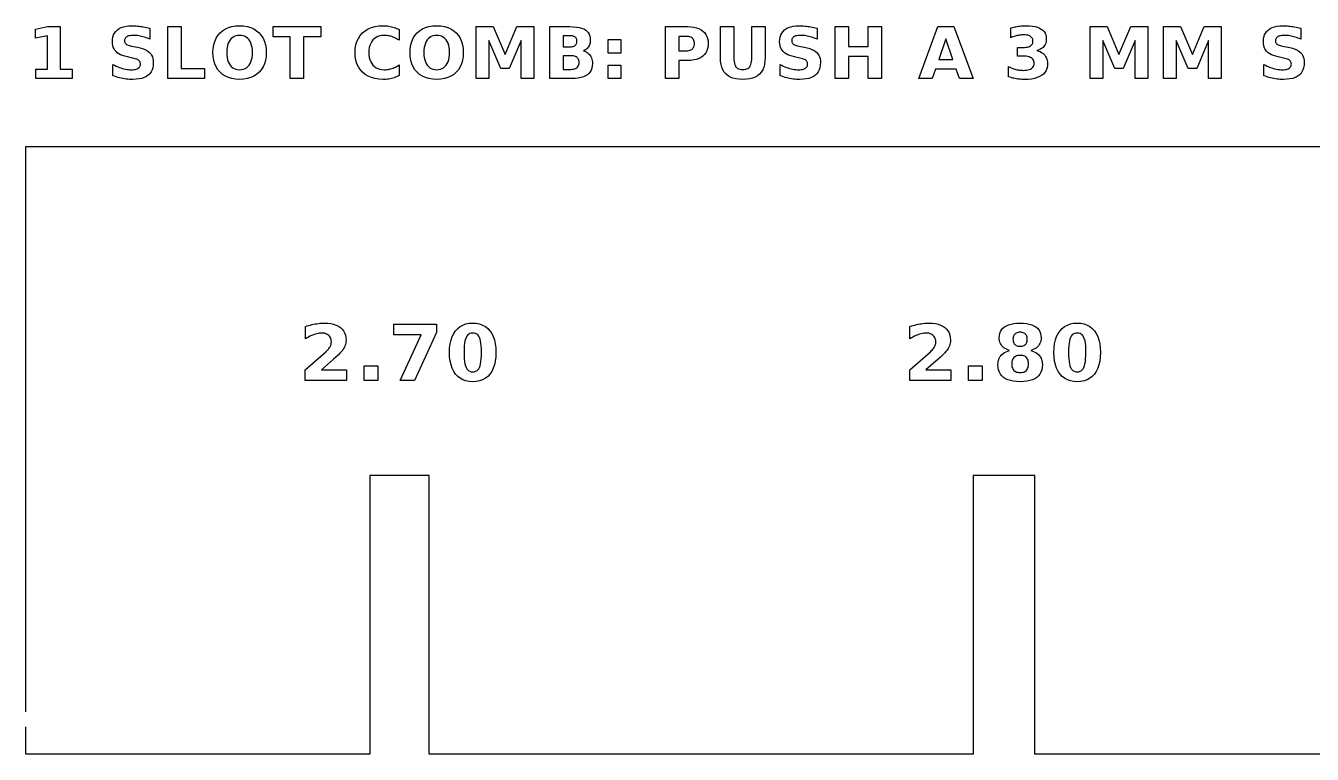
# Model space of a CAD drawing. Header units: millimetres. Extents: x 10 to 256, y 12 to 289.
# Drawn here: x 11.9 to 67.3, y 219.9 to 251.3 of the extents above; entities that cross this region are included whole.
import ezdxf

# ---------------------------------------------------------------- set-up
doc = ezdxf.new("R2010")
doc.units = ezdxf.units.MM
doc.layers.add('CUT', color=1, linetype='CONTINUOUS')
doc.layers.add('ENGRAVE', color=5, linetype='CONTINUOUS')

msp = doc.modelspace()

# ---------------------------------------------------------------- linework, layer by layer
at = {"layer": 'CUT', "color": 1}
for points in [[(11.925, 221.75), (11.925, 246.075), (185.95, 246.075)], [(113.2, 219.925), (107.425, 219.925), (107.425, 231.925), (104.575, 231.925), (104.575, 219.925), (81.375, 219.925), (81.375, 231.925), (78.625, 231.925), (78.625, 219.925), (55.325, 219.925), (55.325, 231.925), (52.675, 231.925), (52.675, 219.925), (29.275, 219.925), (29.275, 231.925), (26.725, 231.925), (26.725, 219.925), (11.925, 219.925), (11.925, 221.1)]]:
    msp.add_lwpolyline(points, dxfattribs=at)
at = {"layer": 'ENGRAVE', "color": 5}
for points in [[(17.0242, 250.7774), (16.9653, 250.7947), (16.9069, 250.8098), (16.8492, 250.8225), (16.7926, 250.833), (16.7371, 250.8411), (16.6827, 250.8469), (16.6294, 250.8504), (16.5771, 250.8515), (16.5115, 250.85), (16.4518, 250.8452), (16.3981, 250.8374), (16.3503, 250.8263), (16.3086, 250.8122), (16.2728, 250.7948), (16.2427, 250.7742), (16.2181, 250.7501), (16.1989, 250.7225), (16.1852, 250.6914), (16.177, 250.6568), (16.1743, 250.6188), (16.1761, 250.59), (16.1817, 250.5635), (16.1909, 250.5392), (16.2038, 250.517), (16.2204, 250.497), (16.2407, 250.4793), (16.2658, 250.463), (16.297, 250.4475), (16.3341, 250.4329), (16.3773, 250.4189), (16.4265, 250.4058), (16.4816, 250.3935), (16.7263, 250.3443), (16.8442, 250.3172), (16.9501, 250.2859), (17.0441, 250.2503), (17.1262, 250.2103), (17.1963, 250.1661), (17.2545, 250.1175), (17.3023, 250.0632), (17.3415, 250.0018), (17.372, 249.9332), (17.3937, 249.8576), (17.4068, 249.7747), (17.4111, 249.6848), (17.4051, 249.5672), (17.3869, 249.4601), (17.3565, 249.3635), (17.314, 249.2773), (17.2594, 249.2017), (17.1926, 249.1365), (17.1133, 249.0816), (17.0212, 249.0366), (16.9164, 249.0017), (16.7987, 248.9767), (16.6682, 248.9617), (16.5249, 248.9567), (16.4542, 248.9579), (16.3835, 248.9612), (16.3127, 248.9668), (16.2418, 248.9746), (16.1708, 248.9847), (16.0997, 248.997), (16.0286, 249.0115), (15.9575, 249.0282), (15.8863, 249.047), (15.8152, 249.068), (15.7441, 249.0911), (15.673, 249.1164), (15.673, 249.6013), (15.7437, 249.565), (15.8137, 249.5319), (15.8828, 249.5019), (15.9512, 249.4749), (16.0187, 249.4511), (16.0855, 249.4304), (16.1515, 249.4129), (16.2167, 249.3985), (16.2812, 249.3874), (16.3448, 249.3794), (16.4076, 249.3746), (16.4697, 249.373), (16.5299, 249.3747), (16.5852, 249.38), (16.6357, 249.3887), (16.6812, 249.4008), (16.7219, 249.4165), (16.7577, 249.4357), (16.7882, 249.458), (16.8132, 249.4834), (16.8326, 249.5117), (16.8465, 249.5431), (16.8548, 249.5774), (16.8576, 249.6147), (16.8557, 249.6482), (16.8501, 249.679), (16.8406, 249.7072), (16.8274, 249.7327), (16.8105, 249.7556), (16.7897, 249.7758), (16.7634, 249.7944), (16.7295, 249.8123), (16.6881, 249.8295), (16.6392, 249.8461), (16.5828, 249.862), (16.5189, 249.8773), (16.2966, 249.9265), (16.1902, 249.9527), (16.0938, 249.9837), (16.0074, 250.0194), (15.9309, 250.0598), (15.8645, 250.1049), (15.808, 250.1548), (15.7608, 250.21), (15.7222, 250.2713), (15.6922, 250.3387), (15.6708, 250.4121), (15.6579, 250.4915), (15.6536, 250.577), (15.6596, 250.6836), (15.6775, 250.7817), (15.7073, 250.8713), (15.7491, 250.9523), (15.8028, 251.0248), (15.8684, 251.0888), (15.9453, 251.1435), (16.0326, 251.1882), (16.1303, 251.223), (16.2384, 251.2479), (16.3571, 251.2628), (16.4861, 251.2678), (16.5476, 251.267), (16.6096, 251.2647), (16.6722, 251.2609), (16.7354, 251.2555), (16.7992, 251.2486), (16.8636, 251.2402), (16.9286, 251.2302), (16.9944, 251.2187), (17.0609, 251.2057), (17.1282, 251.1911), (17.1962, 251.175), (17.2649, 251.1574), (17.2649, 250.6859), (17.204, 250.7122), (17.1436, 250.7362), (17.0837, 250.7579), (17.0242, 250.7774)], [(22.0589, 250.8515), (22.135, 250.7295), (22.1942, 250.5945), (22.2364, 250.4465), (22.2618, 250.2855), (22.2702, 250.1115), (22.2618, 249.938), (22.2364, 249.7773), (22.1942, 249.6296), (22.135, 249.4948), (22.0589, 249.373), (21.9659, 249.2641), (21.858, 249.1702), (21.7371, 249.0933), (21.6033, 249.0336), (21.4566, 248.9909), (21.297, 248.9653), (21.1244, 248.9567), (20.9523, 248.9653), (20.7929, 248.9909), (20.6464, 249.0336), (20.5127, 249.0933), (20.3918, 249.1702), (20.2837, 249.2641), (20.1905, 249.373), (20.1142, 249.4948), (20.0549, 249.6296), (20.0125, 249.7773), (19.9871, 249.938), (19.9786, 250.1115), (19.9871, 250.2855), (20.0125, 250.4465), (20.0549, 250.5945), (20.1142, 250.7295), (20.1905, 250.8515), (20.2837, 250.9604), (20.3918, 251.0544), (20.5127, 251.1312), (20.6464, 251.191), (20.7929, 251.2336), (20.9523, 251.2593), (21.1244, 251.2678), (21.297, 251.2593), (21.4566, 251.2336), (21.6033, 251.191), (21.7371, 251.1312), (21.858, 251.0544), (21.9659, 250.9604), (22.0589, 250.8515)], [(27.6559, 248.9985), (27.5983, 248.9857), (27.5399, 248.9753), (27.4806, 248.9672), (27.4205, 248.9614), (27.3596, 248.9579), (27.2978, 248.9567), (27.1188, 248.9654), (26.9525, 248.9913), (26.7991, 249.0345), (26.6586, 249.095), (26.5309, 249.1728), (26.4161, 249.2678), (26.3167, 249.3777), (26.2354, 249.4998), (26.1721, 249.6343), (26.127, 249.781), (26.0999, 249.9401), (26.0908, 250.1115), (26.0999, 250.2834), (26.127, 250.4428), (26.1721, 250.5899), (26.2354, 250.7246), (26.3167, 250.8468), (26.4161, 250.9567), (26.5309, 251.0518), (26.6586, 251.1295), (26.7991, 251.19), (26.9525, 251.2332), (27.1188, 251.2592), (27.2978, 251.2678), (27.3596, 251.2666), (27.4205, 251.2632), (27.4806, 251.2574), (27.5399, 251.2492), (27.5983, 251.2388), (27.6559, 251.226), (27.7127, 251.211), (27.7688, 251.1937), (27.8241, 251.1742), (27.8787, 251.1524), (27.9325, 251.1284), (27.9856, 251.1022), (27.9856, 250.6412), (27.9325, 250.6759), (27.8797, 250.7073), (27.8271, 250.7355), (27.7748, 250.7605), (27.7227, 250.7823), (27.6708, 250.8008), (27.6186, 250.8163), (27.5656, 250.829), (27.5116, 250.8389), (27.4566, 250.8459), (27.4008, 250.8501), (27.3441, 250.8515), (27.2453, 250.8461), (27.1538, 250.8297), (27.0696, 250.8023), (26.9926, 250.764), (26.923, 250.7148), (26.8607, 250.6546), (26.8069, 250.5848), (26.7629, 250.5067), (26.7286, 250.4204), (26.7042, 250.3257), (26.6895, 250.2228), (26.6846, 250.1115), (26.6895, 250.0007), (26.7042, 249.8982), (26.7286, 249.8038), (26.7629, 249.7176), (26.8069, 249.6397), (26.8607, 249.5699), (26.923, 249.5098), (26.9926, 249.4605), (27.0696, 249.4222), (27.1538, 249.3949), (27.2453, 249.3785), (27.3441, 249.373), (27.4008, 249.3744), (27.4566, 249.3786), (27.5116, 249.3857), (27.5656, 249.3955), (27.6186, 249.4082), (27.6708, 249.4237), (27.7227, 249.4422), (27.7748, 249.464), (27.8271, 249.489), (27.8797, 249.5172), (27.9325, 249.5487), (27.9856, 249.5834), (27.9856, 249.1223), (27.9325, 249.0961), (27.8787, 249.0721), (27.8241, 249.0504), (27.7688, 249.0308), (27.7127, 249.0136), (27.6559, 248.9985)], [(30.4428, 250.9604), (30.5358, 250.8515), (30.6119, 250.7295), (30.6711, 250.5945), (30.7133, 250.4465), (30.7387, 250.2855), (30.7471, 250.1115), (30.7387, 249.938), (30.7133, 249.7773), (30.6711, 249.6296), (30.6119, 249.4948), (30.5358, 249.373), (30.4428, 249.2641), (30.3349, 249.1702), (30.214, 249.0933), (30.0802, 249.0336), (29.9335, 248.9909), (29.7739, 248.9653), (29.6013, 248.9567), (29.4292, 248.9653), (29.2698, 248.9909), (29.1233, 249.0336), (28.9896, 249.0933), (28.8687, 249.1702), (28.7606, 249.2641), (28.6674, 249.373), (28.5911, 249.4948), (28.5318, 249.6296), (28.4894, 249.7773), (28.464, 249.938), (28.4555, 250.1115), (28.464, 250.2855), (28.4894, 250.4465), (28.5318, 250.5945), (28.5911, 250.7295), (28.6674, 250.8515), (28.7606, 250.9604), (28.8687, 251.0544), (28.9896, 251.1312), (29.1233, 251.191), (29.2698, 251.2336), (29.4292, 251.2593), (29.6013, 251.2678), (29.7739, 251.2593), (29.9335, 251.2336), (30.0802, 251.191), (30.214, 251.1312), (30.3349, 251.0544), (30.4428, 250.9604)], [(45.6633, 250.7947), (45.6048, 250.8098), (45.5472, 250.8225), (45.4906, 250.833), (45.4351, 250.8411), (45.3807, 250.8469), (45.3274, 250.8504), (45.2751, 250.8515), (45.2095, 250.85), (45.1498, 250.8452), (45.0961, 250.8374), (45.0483, 250.8263), (45.0066, 250.8122), (44.9708, 250.7948), (44.9407, 250.7742), (44.9161, 250.7501), (44.8969, 250.7225), (44.8832, 250.6914), (44.875, 250.6568), (44.8723, 250.6188), (44.8741, 250.59), (44.8797, 250.5635), (44.8889, 250.5392), (44.9018, 250.517), (44.9184, 250.497), (44.9387, 250.4793), (44.9638, 250.463), (44.995, 250.4475), (45.0321, 250.4329), (45.0753, 250.4189), (45.1245, 250.4058), (45.1796, 250.3935), (45.4243, 250.3443), (45.5422, 250.3172), (45.6481, 250.2859), (45.7421, 250.2503), (45.8242, 250.2103), (45.8943, 250.1661), (45.9525, 250.1175), (46.0003, 250.0632), (46.0395, 250.0018), (46.07, 249.9332), (46.0917, 249.8576), (46.1048, 249.7747), (46.1091, 249.6848), (46.1031, 249.5672), (46.0848, 249.4601), (46.0545, 249.3635), (46.012, 249.2773), (45.9573, 249.2017), (45.8906, 249.1365), (45.8113, 249.0816), (45.7192, 249.0366), (45.6144, 249.0017), (45.4967, 248.9767), (45.3662, 248.9617), (45.2229, 248.9567), (45.1522, 248.9579), (45.0815, 248.9612), (45.0107, 248.9668), (44.9398, 248.9746), (44.8688, 248.9847), (44.7977, 248.997), (44.7266, 249.0115), (44.6555, 249.0282), (44.5843, 249.047), (44.5132, 249.068), (44.4421, 249.0911), (44.371, 249.1164), (44.371, 249.6013), (44.4417, 249.565), (44.5116, 249.5319), (44.5808, 249.5019), (44.6492, 249.4749), (44.7167, 249.4511), (44.7835, 249.4304), (44.8495, 249.4129), (44.9147, 249.3985), (44.9791, 249.3874), (45.0428, 249.3794), (45.1056, 249.3746), (45.1677, 249.373), (45.2279, 249.3747), (45.2832, 249.38), (45.3337, 249.3887), (45.3792, 249.4008), (45.4199, 249.4165), (45.4556, 249.4357), (45.4862, 249.458), (45.5112, 249.4834), (45.5306, 249.5117), (45.5445, 249.5431), (45.5528, 249.5774), (45.5556, 249.6147), (45.5537, 249.6482), (45.5481, 249.679), (45.5386, 249.7072), (45.5254, 249.7327), (45.5085, 249.7556), (45.4877, 249.7758), (45.4613, 249.7944), (45.4275, 249.8123), (45.3861, 249.8295), (45.3372, 249.8461), (45.2808, 249.862), (45.2169, 249.8773), (44.9946, 249.9265), (44.8882, 249.9527), (44.7918, 249.9837), (44.7054, 250.0194), (44.6289, 250.0598), (44.5625, 250.1049), (44.506, 250.1548), (44.4588, 250.21), (44.4202, 250.2713), (44.3902, 250.3387), (44.3687, 250.4121), (44.3559, 250.4915), (44.3516, 250.577), (44.3576, 250.6836), (44.3755, 250.7817), (44.4053, 250.8713), (44.4471, 250.9523), (44.5008, 251.0248), (44.5664, 251.0888), (44.6433, 251.1435), (44.7306, 251.1882), (44.8283, 251.223), (44.9364, 251.2479), (45.0551, 251.2628), (45.1841, 251.2678), (45.2456, 251.267), (45.3076, 251.2647), (45.3702, 251.2609), (45.4334, 251.2555), (45.4972, 251.2486), (45.5616, 251.2402), (45.6266, 251.2302), (45.6924, 251.2187), (45.7589, 251.2057), (45.8262, 251.1911), (45.8942, 251.175), (45.9629, 251.1574), (45.9629, 250.6859), (45.902, 250.7122), (45.8416, 250.7362), (45.7816, 250.7579), (45.7222, 250.7774), (45.6633, 250.7947)], [(55.7173, 250.0445), (55.7593, 249.9989), (55.7951, 249.9487), (55.8244, 249.8942), (55.8472, 249.8353), (55.8635, 249.7721), (55.8732, 249.7045), (55.8765, 249.6326), (55.8694, 249.5266), (55.8483, 249.4294), (55.8131, 249.3411), (55.7637, 249.2616), (55.7003, 249.1909), (55.6228, 249.1291), (55.5318, 249.0764), (55.4279, 249.0333), (55.311, 248.9998), (55.1812, 248.9759), (55.0385, 248.9615), (54.8828, 248.9567), (54.8256, 248.9575), (54.7683, 248.9598), (54.711, 248.9636), (54.6537, 248.969), (54.5963, 248.9759), (54.5389, 248.9843), (54.4816, 248.9943), (54.4244, 249.0058), (54.3675, 249.0188), (54.3108, 249.0334), (54.2543, 249.0495), (54.198, 249.0671), (54.198, 249.5103), (54.2516, 249.4845), (54.3052, 249.4609), (54.3586, 249.4396), (54.4118, 249.4204), (54.465, 249.4034), (54.518, 249.3887), (54.5708, 249.3761), (54.6234, 249.3659), (54.6756, 249.3579), (54.7276, 249.3522), (54.7792, 249.3488), (54.8306, 249.3476), (54.9037, 249.3498), (54.9709, 249.3564), (55.0322, 249.3674), (55.0875, 249.3828), (55.137, 249.4025), (55.1805, 249.4267), (55.2176, 249.455), (55.248, 249.487), (55.2717, 249.5229), (55.2885, 249.5626), (55.2987, 249.6062), (55.3021, 249.6535), (55.2986, 249.7022), (55.2882, 249.7467), (55.2709, 249.7872), (55.2467, 249.8236), (55.2155, 249.8558), (55.1775, 249.884), (55.1327, 249.9079), (55.0812, 249.9275), (55.0232, 249.9427), (54.9587, 249.9536), (54.8875, 249.9601), (54.8097, 249.9623), (54.5799, 249.9623), (54.5799, 250.3323), (54.8216, 250.3323), (54.8907, 250.3342), (54.9536, 250.3399), (55.0104, 250.3493), (55.061, 250.3625), (55.1055, 250.3795), (55.1439, 250.4002), (55.1763, 250.4248), (55.2028, 250.4533), (55.2234, 250.4858), (55.2381, 250.5222), (55.2469, 250.5626), (55.2498, 250.6069), (55.247, 250.648), (55.2384, 250.6859), (55.2241, 250.7206), (55.2041, 250.7521), (55.1783, 250.7803), (55.1469, 250.8053), (55.1102, 250.8267), (55.0688, 250.8442), (55.0227, 250.8579), (54.9718, 250.8676), (54.9163, 250.8735), (54.856, 250.8754), (54.8096, 250.8745), (54.7631, 250.8719), (54.7165, 250.8676), (54.6696, 250.8615), (54.6226, 250.8536), (54.5755, 250.8441), (54.5283, 250.8328), (54.4811, 250.8199), (54.4341, 250.8053), (54.3871, 250.789), (54.3403, 250.7711), (54.2935, 250.7516), (54.2935, 251.1723), (54.3501, 251.1876), (54.4065, 251.2015), (54.4628, 251.2141), (54.5189, 251.2254), (54.5749, 251.2353), (54.6307, 251.2439), (54.6862, 251.2512), (54.7414, 251.2572), (54.7963, 251.2618), (54.8508, 251.2651), (54.905, 251.2671), (54.9589, 251.2678), (55.0976, 251.2638), (55.2241, 251.252), (55.3384, 251.2322), (55.4406, 251.2045), (55.5307, 251.1688), (55.6087, 251.1253), (55.6745, 251.0738), (55.7284, 251.0143), (55.7703, 250.9468), (55.8003, 250.8713), (55.8183, 250.7879), (55.8242, 250.6964), (55.8214, 250.6332), (55.8128, 250.5739), (55.7985, 250.5186), (55.7785, 250.4673), (55.7528, 250.4198), (55.7213, 250.3763), (55.6842, 250.3369), (55.6417, 250.3015), (55.5937, 250.2702), (55.5403, 250.2431), (55.4813, 250.22), (55.4169, 250.201), (55.489, 250.1793), (55.5551, 250.1527), (55.6152, 250.1214), (55.6692, 250.0853), (55.7173, 250.0445)], [(66.4706, 250.7947), (66.4122, 250.8098), (66.3545, 250.8225), (66.2979, 250.833), (66.2425, 250.8411), (66.188, 250.8469), (66.1347, 250.8504), (66.0824, 250.8515), (66.0168, 250.85), (65.9571, 250.8452), (65.9034, 250.8374), (65.8557, 250.8263), (65.8139, 250.8122), (65.7781, 250.7948), (65.748, 250.7742), (65.7234, 250.7501), (65.7042, 250.7225), (65.6905, 250.6914), (65.6823, 250.6568), (65.6796, 250.6188), (65.6815, 250.59), (65.687, 250.5635), (65.6962, 250.5392), (65.7091, 250.517), (65.7257, 250.497), (65.746, 250.4793), (65.7711, 250.463), (65.8023, 250.4475), (65.8394, 250.4329), (65.8826, 250.4189), (65.9318, 250.4058), (65.987, 250.3935), (66.2316, 250.3443), (66.3495, 250.3172), (66.4554, 250.2859), (66.5494, 250.2503), (66.6315, 250.2103), (66.7016, 250.1661), (66.7598, 250.1175), (66.8077, 250.0632), (66.8468, 250.0018), (66.8773, 249.9332), (66.899, 249.8576), (66.9121, 249.7747), (66.9164, 249.6848), (66.9104, 249.5672), (66.8922, 249.4601), (66.8618, 249.3635), (66.8193, 249.2773), (66.7647, 249.2017), (66.6979, 249.1365), (66.6186, 249.0816), (66.5265, 249.0366), (66.4217, 249.0017), (66.304, 248.9767), (66.1735, 248.9617), (66.0302, 248.9567), (65.9596, 248.9579), (65.8888, 248.9612), (65.818, 248.9668), (65.7471, 248.9746), (65.6761, 248.9847), (65.605, 248.997), (65.5339, 249.0115), (65.4628, 249.0282), (65.3917, 249.047), (65.3205, 249.068), (65.2494, 249.0911), (65.1783, 249.1164), (65.1783, 249.6013), (65.249, 249.565), (65.319, 249.5319), (65.3881, 249.5019), (65.4565, 249.4749), (65.524, 249.4511), (65.5908, 249.4304), (65.6568, 249.4129), (65.722, 249.3985), (65.7865, 249.3874), (65.8501, 249.3794), (65.913, 249.3746), (65.975, 249.373), (66.0352, 249.3747), (66.0906, 249.38), (66.141, 249.3887), (66.1865, 249.4008), (66.2272, 249.4165), (66.263, 249.4357), (66.2935, 249.458), (66.3185, 249.4834), (66.3379, 249.5117), (66.3518, 249.5431), (66.3602, 249.5774), (66.3629, 249.6147), (66.361, 249.6482), (66.3554, 249.679), (66.346, 249.7072), (66.3328, 249.7327), (66.3158, 249.7556), (66.295, 249.7758), (66.2687, 249.7944), (66.2348, 249.8123), (66.1934, 249.8295), (66.1445, 249.8461), (66.0881, 249.862), (66.0243, 249.8773), (65.8019, 249.9265), (65.6955, 249.9527), (65.5991, 249.9837), (65.5127, 250.0194), (65.4362, 250.0598), (65.3698, 250.1049), (65.3133, 250.1548), (65.2661, 250.21), (65.2275, 250.2713), (65.1975, 250.3387), (65.1761, 250.4121), (65.1632, 250.4915), (65.1589, 250.577), (65.1649, 250.6836), (65.1828, 250.7817), (65.2126, 250.8713), (65.2544, 250.9523), (65.3081, 251.0248), (65.3738, 251.0888), (65.4506, 251.1435), (65.5379, 251.1882), (65.6356, 251.223), (65.7438, 251.2479), (65.8624, 251.2628), (65.9914, 251.2678), (66.0529, 251.267), (66.1149, 251.2647), (66.1776, 251.2609), (66.2408, 251.2555), (66.3045, 251.2486), (66.3689, 251.2402), (66.4339, 251.2302), (66.4997, 251.2187), (66.5662, 251.2057), (66.6335, 251.1911), (66.7015, 251.175), (66.7702, 251.1574), (66.7702, 250.6859), (66.7093, 250.7122), (66.6489, 250.7362), (66.589, 250.7579), (66.5295, 250.7774), (66.4706, 250.7947)], [(13.4084, 251.2275), (13.4084, 249.3969), (13.9157, 249.3969), (13.9157, 249), (12.3581, 249), (12.3581, 249.3969), (12.8653, 249.3969), (12.8653, 250.8366), (12.3446, 250.7292), (12.3446, 251.1201), (12.8624, 251.2275), (13.4084, 251.2275)], [(18.0376, 249), (18.0376, 251.2275), (18.6121, 251.2275), (18.6121, 249.4342), (19.6206, 249.4342), (19.6206, 249), (18.0376, 249)], [(20.6729, 250.5885), (20.6367, 250.5107), (20.6086, 250.4241), (20.5885, 250.3287), (20.5764, 250.2245), (20.5724, 250.1115), (20.5764, 249.999), (20.5885, 249.8952), (20.6086, 249.8001), (20.6367, 249.7137), (20.6729, 249.636), (20.7171, 249.5669), (20.7686, 249.5077), (20.8267, 249.4592), (20.8913, 249.4215), (20.9625, 249.3945), (21.0402, 249.3784), (21.1244, 249.373), (21.2091, 249.3784), (21.2872, 249.3945), (21.3587, 249.4215), (21.4235, 249.4592), (21.4817, 249.5077), (21.5332, 249.5669), (21.5774, 249.636), (21.6136, 249.7137), (21.6418, 249.8001), (21.6619, 249.8952), (21.6739, 249.999), (21.6779, 250.1115), (21.6739, 250.2245), (21.6619, 250.3287), (21.6418, 250.4241), (21.6136, 250.5107), (21.5774, 250.5885), (21.5332, 250.6576), (21.4817, 250.7168), (21.4235, 250.7653), (21.3587, 250.803), (21.2872, 250.83), (21.2091, 250.8461), (21.1244, 250.8515), (21.0402, 250.8461), (20.9625, 250.83), (20.8913, 250.803), (20.8267, 250.7653), (20.7686, 250.7168), (20.7171, 250.6576), (20.6729, 250.5885)], [(23.3011, 250.7933), (22.5611, 250.7933), (22.5611, 251.2275), (24.614, 251.2275), (24.614, 250.7933), (23.8755, 250.7933), (23.8755, 249), (23.3011, 249), (23.3011, 250.7933)], [(29.194, 250.6576), (29.1498, 250.5885), (29.1136, 250.5107), (29.0855, 250.4241), (29.0654, 250.3287), (29.0533, 250.2245), (29.0493, 250.1115), (29.0533, 249.999), (29.0654, 249.8952), (29.0855, 249.8001), (29.1136, 249.7137), (29.1498, 249.636), (29.194, 249.5669), (29.2455, 249.5077), (29.3036, 249.4592), (29.3682, 249.4215), (29.4394, 249.3945), (29.5171, 249.3784), (29.6013, 249.373), (29.686, 249.3784), (29.7641, 249.3945), (29.8356, 249.4215), (29.9004, 249.4592), (29.9586, 249.5077), (30.0101, 249.5669), (30.0543, 249.636), (30.0905, 249.7137), (30.1187, 249.8001), (30.1388, 249.8952), (30.1508, 249.999), (30.1548, 250.1115), (30.1508, 250.2245), (30.1388, 250.3287), (30.1187, 250.4241), (30.0905, 250.5107), (30.0543, 250.5885), (30.0101, 250.6576), (29.9586, 250.7168), (29.9004, 250.7653), (29.8356, 250.803), (29.7641, 250.83), (29.686, 250.8461), (29.6013, 250.8515), (29.5171, 250.8461), (29.4394, 250.83), (29.3682, 250.803), (29.3036, 250.7653), (29.2455, 250.7168), (29.194, 250.6576)], [(33.2386, 249), (33.2386, 250.6292), (32.7254, 249.4282), (32.3613, 249.4282), (31.8481, 250.6292), (31.8481, 249), (31.3035, 249), (31.3035, 251.2275), (32.0346, 251.2275), (32.5419, 250.0354), (33.0521, 251.2275), (33.7817, 251.2275), (33.7817, 249), (33.2386, 249)], [(36.2296, 249.9436), (36.2549, 249.8899), (36.2747, 249.8325), (36.2887, 249.7715), (36.2972, 249.7069), (36.3, 249.6386), (36.294, 249.5357), (36.2758, 249.442), (36.2456, 249.3573), (36.2032, 249.2818), (36.1488, 249.2154), (36.0822, 249.1581), (36.0033, 249.1098), (35.9118, 249.0703), (35.8077, 249.0395), (35.691, 249.0176), (35.5617, 249.0044), (35.4198, 249), (34.4664, 249), (34.4664, 251.2275), (35.3287, 251.2275), (35.4763, 251.2236), (35.6097, 251.2119), (35.7288, 251.1925), (35.8337, 251.1652), (35.9244, 251.1301), (36.0009, 251.0873), (36.0645, 251.0358), (36.1165, 250.975), (36.157, 250.9049), (36.1859, 250.8253), (36.2032, 250.7364), (36.209, 250.6382), (36.2069, 250.5853), (36.2006, 250.5352), (36.19, 250.4877), (36.1752, 250.4429), (36.1562, 250.4008), (36.1329, 250.3614), (36.1057, 250.325), (36.0746, 250.2919), (36.0397, 250.262), (36.001, 250.2354), (35.9584, 250.2121), (35.9121, 250.1921), (35.9715, 250.1717), (36.0262, 250.1462), (36.0762, 250.1156), (36.1216, 250.08), (36.1624, 250.0394), (36.1986, 249.9937), (36.2296, 249.9436)], [(35.5645, 250.4248), (35.5859, 250.4463), (35.6034, 250.4709), (35.6171, 250.4987), (35.6268, 250.5296), (35.6327, 250.5637), (35.6346, 250.6009), (35.6327, 250.6377), (35.6268, 250.6714), (35.6171, 250.7022), (35.6034, 250.7299), (35.5859, 250.7545), (35.5645, 250.7762), (35.5393, 250.7947), (35.5104, 250.8098), (35.4779, 250.8215), (35.4418, 250.8299), (35.402, 250.8349), (35.3586, 250.8366), (35.0408, 250.8366), (35.0408, 250.3652), (35.3586, 250.3652), (35.402, 250.3668), (35.4418, 250.3718), (35.4779, 250.3801), (35.5104, 250.3917), (35.5393, 250.4066), (35.5645, 250.4248)], [(40.9725, 251.0964), (41.0538, 251.0388), (41.1233, 250.9714), (41.1802, 250.8951), (41.2245, 250.8099), (41.2561, 250.7158), (41.275, 250.6128), (41.2814, 250.5009), (41.275, 250.3885), (41.2561, 250.2852), (41.2245, 250.1908), (41.1802, 250.1054), (41.1233, 250.029), (41.0538, 249.9616), (40.9725, 249.9039), (40.8802, 249.8567), (40.7769, 249.82), (40.6626, 249.7938), (40.5373, 249.7781), (40.4011, 249.7728), (40.0221, 249.7728), (40.0221, 249), (39.4477, 249), (39.4477, 251.2275), (40.4011, 251.2275), (40.5373, 251.2223), (40.6626, 251.2065), (40.7769, 251.1803), (40.8802, 251.1436), (40.9725, 251.0964)], [(40.5289, 250.2252), (40.5656, 250.2456), (40.598, 250.2704), (40.6258, 250.2994), (40.6486, 250.3322), (40.6663, 250.3687), (40.6789, 250.409), (40.6865, 250.4531), (40.689, 250.5009), (40.6865, 250.5487), (40.6789, 250.5928), (40.6663, 250.633), (40.6486, 250.6693), (40.6258, 250.7019), (40.598, 250.7307), (40.5656, 250.7553), (40.5289, 250.7754), (40.488, 250.7911), (40.4429, 250.8023), (40.3935, 250.809), (40.3399, 250.8113), (40.0221, 250.8113), (40.0221, 250.1891), (40.3399, 250.1891), (40.3935, 250.1914), (40.4429, 250.1981), (40.488, 250.2094), (40.5289, 250.2252)], [(42.4064, 249.6555), (42.4239, 249.5941), (42.4465, 249.5415), (42.4741, 249.4976), (42.5073, 249.4613), (42.5469, 249.4317), (42.5929, 249.4086), (42.6451, 249.3921), (42.7038, 249.3823), (42.7687, 249.379), (42.8341, 249.3823), (42.8931, 249.3921), (42.9457, 249.4086), (42.9919, 249.4317), (43.0316, 249.4613), (43.0649, 249.4976), (43.0925, 249.5415), (43.115, 249.5941), (43.1326, 249.6555), (43.1451, 249.7257), (43.1526, 249.8046), (43.1551, 249.8922), (43.1551, 251.2275), (43.7296, 251.2275), (43.7296, 249.8922), (43.723, 249.7413), (43.7032, 249.6038), (43.6703, 249.4797), (43.6241, 249.369), (43.5648, 249.2718), (43.4923, 249.188), (43.4063, 249.1173), (43.3065, 249.0595), (43.1928, 249.0145), (43.0653, 248.9824), (42.9239, 248.9632), (42.7687, 248.9567), (42.614, 248.9632), (42.473, 248.9824), (42.3458, 249.0145), (42.2323, 249.0595), (42.1326, 249.1173), (42.0466, 249.188), (41.9741, 249.2718), (41.9148, 249.369), (41.8687, 249.4797), (41.8357, 249.6038), (41.816, 249.7413), (41.8094, 249.8922), (41.8094, 251.2275), (42.3838, 251.2275), (42.3838, 249.8922), (42.3863, 249.8046), (42.3938, 249.7257), (42.4064, 249.6555)], [(48.7319, 251.2275), (48.7319, 249), (48.1575, 249), (48.1575, 249.9444), (47.31, 249.9444), (47.31, 249), (46.7356, 249), (46.7356, 251.2275), (47.31, 251.2275), (47.31, 250.3786), (48.1575, 250.3786), (48.1575, 251.2275), (48.7319, 251.2275)], [(52.6705, 249), (52.0931, 249), (51.9528, 249.4058), (51.0547, 249.4058), (50.9129, 249), (50.3355, 249), (51.1606, 251.2275), (51.8454, 251.2275), (52.6705, 249)], [(51.1979, 249.8191), (51.8081, 249.8191), (51.5037, 250.7053), (51.1979, 249.8191)], [(59.6435, 249), (59.6435, 250.6292), (59.1302, 249.4282), (58.7662, 249.4282), (58.2529, 250.6292), (58.2529, 249), (57.7084, 249), (57.7084, 251.2275), (58.4394, 251.2275), (58.9467, 250.0354), (59.457, 251.2275), (60.1865, 251.2275), (60.1865, 249), (59.6435, 249)], [(62.8063, 249), (62.8063, 250.6292), (62.2931, 249.4282), (61.929, 249.4282), (61.4158, 250.6292), (61.4158, 249), (60.8712, 249), (60.8712, 251.2275), (61.6023, 251.2275), (62.1096, 250.0354), (62.6198, 251.2275), (63.3494, 251.2275), (63.3494, 249), (62.8063, 249)], [(37.5174, 250.0936), (36.9787, 250.0936), (36.9787, 250.671), (37.5174, 250.671), (37.5174, 250.0936)], [(35.665, 249.4904), (35.6868, 249.521), (35.7038, 249.5558), (35.7159, 249.5946), (35.7232, 249.6377), (35.7256, 249.6848), (35.7232, 249.731), (35.716, 249.7733), (35.704, 249.8114), (35.6872, 249.8456), (35.6655, 249.8758), (35.6391, 249.9019), (35.6078, 249.924), (35.5716, 249.9421), (35.5305, 249.9562), (35.4846, 249.9662), (35.4337, 249.9722), (35.378, 249.9743), (35.0408, 249.9743), (35.0408, 249.3909), (35.378, 249.3909), (35.4333, 249.3929), (35.4838, 249.399), (35.5296, 249.4092), (35.5706, 249.4234), (35.6069, 249.4417), (35.6383, 249.464), (35.665, 249.4904)], [(37.5174, 249.5774), (37.5174, 249), (36.9787, 249), (36.9787, 249.5774), (37.5174, 249.5774)], [(25.7175, 236), (23.9515, 236), (23.9515, 236.4606), (24.8386, 237.2435), (24.8765, 237.2792), (24.9109, 237.3146), (24.9419, 237.3497), (24.9695, 237.3845), (24.9936, 237.4191), (25.0144, 237.4535), (25.0318, 237.4879), (25.046, 237.5227), (25.0571, 237.558), (25.065, 237.5938), (25.0697, 237.63), (25.0713, 237.6667), (25.0681, 237.7218), (25.0586, 237.7732), (25.0426, 237.8209), (25.0203, 237.8649), (24.9916, 237.9052), (24.9566, 237.9417), (24.9162, 237.9736), (24.8717, 237.9996), (24.8229, 238.0199), (24.7699, 238.0343), (24.7128, 238.043), (24.6514, 238.0459), (24.6018, 238.0442), (24.5507, 238.0389), (24.498, 238.0302), (24.4438, 238.018), (24.388, 238.0024), (24.3308, 237.9832), (24.272, 237.9607), (24.2119, 237.9347), (24.1505, 237.9053), (24.0877, 237.8726), (24.0236, 237.8364), (23.958, 237.7969), (23.958, 238.3307), (24.0284, 238.3531), (24.0986, 238.3737), (24.1684, 238.3924), (24.238, 238.4092), (24.3073, 238.4242), (24.3763, 238.4373), (24.445, 238.4485), (24.5132, 238.4577), (24.581, 238.4648), (24.6483, 238.4699), (24.7152, 238.4729), (24.7816, 238.474), (24.9216, 238.4686), (25.0508, 238.4526), (25.1692, 238.4259), (25.2768, 238.3886), (25.3735, 238.3406), (25.4595, 238.2819), (25.5334, 238.2137), (25.5938, 238.137), (25.6408, 238.052), (25.6743, 237.9586), (25.6945, 237.8567), (25.7012, 237.7464), (25.6984, 237.681), (25.6898, 237.617), (25.6756, 237.5546), (25.6556, 237.4936), (25.63, 237.4341), (25.5987, 237.3761), (25.5582, 237.3157), (25.5052, 237.2487), (25.4396, 237.1753), (25.3614, 237.0955), (25.2707, 237.0091), (25.1674, 236.9163), (24.6481, 236.4606), (25.7175, 236.4606), (25.7175, 236)], [(29.5942, 238.0768), (28.6469, 236), (28.0366, 236), (28.9334, 237.9694), (27.7631, 237.9694), (27.7631, 238.43), (29.5942, 238.43), (29.5942, 238.0768)], [(32.0875, 236.6777), (32.0369, 236.5301), (31.9718, 236.3977), (31.8922, 236.2808), (31.7994, 236.1806), (31.6944, 236.0986), (31.5773, 236.0348), (31.4481, 235.9892), (31.3067, 235.9619), (31.1533, 235.9528), (30.9993, 235.9619), (30.8576, 235.9892), (30.7281, 236.0348), (30.6108, 236.0986), (30.5056, 236.1806), (30.4127, 236.2808), (30.3332, 236.3977), (30.2681, 236.5301), (30.2174, 236.6777), (30.1812, 236.8407), (30.1595, 237.0189), (30.1523, 237.2126), (30.1595, 237.4067), (30.1812, 237.5854), (30.2174, 237.7487), (30.2681, 237.8965), (30.3332, 238.029), (30.4127, 238.146), (30.5056, 238.2462), (30.6108, 238.3282), (30.7281, 238.392), (30.8576, 238.4375), (30.9993, 238.4648), (31.1533, 238.474), (31.3067, 238.4648), (31.4481, 238.4375), (31.5773, 238.392), (31.6944, 238.3282), (31.7994, 238.2462), (31.8922, 238.146), (31.9718, 238.029), (32.0369, 237.8965), (32.0875, 237.7487), (32.1237, 237.5854), (32.1454, 237.4067), (32.1526, 237.2126), (32.1454, 237.0189), (32.1237, 236.8407), (32.0875, 236.6777)], [(31.5046, 237.6058), (31.488, 237.7054), (31.4667, 237.7899), (31.4406, 237.8595), (31.4088, 237.9165), (31.3707, 237.9631), (31.326, 237.9993), (31.2749, 238.0252), (31.2173, 238.0407), (31.1533, 238.0459), (31.0892, 238.0407), (31.0316, 238.0252), (30.9804, 237.9993), (30.9356, 237.9631), (30.8972, 237.9165), (30.8652, 237.8595), (30.8388, 237.7899), (30.8173, 237.7054), (30.8005, 237.6058), (30.7885, 237.4913), (30.7813, 237.3619), (30.7789, 237.2174), (30.7813, 237.0715), (30.7885, 236.9406), (30.8005, 236.8248), (30.8173, 236.7241), (30.8388, 236.6385), (30.8652, 236.568), (30.8972, 236.5103), (30.9356, 236.4631), (30.9804, 236.4264), (31.0316, 236.4002), (31.0892, 236.3845), (31.1533, 236.3792), (31.2169, 236.3845), (31.2741, 236.4002), (31.325, 236.4264), (31.3696, 236.4631), (31.4078, 236.5103), (31.4397, 236.568), (31.4661, 236.6385), (31.4877, 236.7241), (31.5044, 236.8248), (31.5164, 236.9406), (31.5236, 237.0715), (31.526, 237.2174), (31.5236, 237.3619), (31.5165, 237.4913), (31.5046, 237.6058)], [(51.7175, 236), (49.9515, 236), (49.9515, 236.4606), (50.8386, 237.2435), (50.8765, 237.2792), (50.9109, 237.3146), (50.9419, 237.3497), (50.9695, 237.3845), (50.9936, 237.4191), (51.0144, 237.4535), (51.0318, 237.4879), (51.046, 237.5227), (51.0571, 237.558), (51.065, 237.5938), (51.0697, 237.63), (51.0713, 237.6667), (51.0681, 237.7218), (51.0586, 237.7732), (51.0426, 237.8209), (51.0203, 237.8649), (50.9916, 237.9052), (50.9566, 237.9417), (50.9162, 237.9736), (50.8717, 237.9996), (50.8229, 238.0199), (50.7699, 238.0343), (50.7128, 238.043), (50.6514, 238.0459), (50.6018, 238.0442), (50.5507, 238.0389), (50.498, 238.0302), (50.4438, 238.018), (50.388, 238.0024), (50.3308, 237.9832), (50.272, 237.9607), (50.2119, 237.9347), (50.1505, 237.9053), (50.0877, 237.8726), (50.0236, 237.8364), (49.958, 237.7969), (49.958, 238.3307), (50.0284, 238.3531), (50.0986, 238.3737), (50.1684, 238.3924), (50.238, 238.4092), (50.3073, 238.4242), (50.3763, 238.4373), (50.445, 238.4485), (50.5132, 238.4577), (50.581, 238.4648), (50.6483, 238.4699), (50.7152, 238.4729), (50.7816, 238.474), (50.9216, 238.4686), (51.0508, 238.4526), (51.1692, 238.4259), (51.2768, 238.3886), (51.3735, 238.3406), (51.4595, 238.2819), (51.5334, 238.2137), (51.5938, 238.137), (51.6408, 238.052), (51.6743, 237.9586), (51.6945, 237.8567), (51.7012, 237.7464), (51.6984, 237.681), (51.6898, 237.617), (51.6756, 237.5546), (51.6556, 237.4936), (51.63, 237.4341), (51.5987, 237.3761), (51.5582, 237.3157), (51.5052, 237.2487), (51.4396, 237.1753), (51.3614, 237.0955), (51.2707, 237.0091), (51.1674, 236.9163), (50.6481, 236.4606), (51.7175, 236.4606), (51.7175, 236)], [(53.9966, 237.4147), (53.9501, 237.4549), (53.9096, 237.499), (53.8753, 237.547), (53.8472, 237.5988), (53.8254, 237.6545), (53.8098, 237.7139), (53.8004, 237.7771), (53.7973, 237.8441), (53.8037, 237.9425), (53.8228, 238.0329), (53.8547, 238.1151), (53.8993, 238.1891), (53.9567, 238.255), (54.0268, 238.3128), (54.1093, 238.3621), (54.2037, 238.4023), (54.31, 238.4337), (54.4283, 238.4561), (54.5585, 238.4695), (54.7006, 238.474), (54.8418, 238.4695), (54.9712, 238.4561), (55.0888, 238.4339), (55.1947, 238.4027), (55.2888, 238.3626), (55.3712, 238.3136), (55.4413, 238.2561), (55.4987, 238.1902), (55.5433, 238.1161), (55.5752, 238.0337), (55.5943, 237.943), (55.6007, 237.8441), (55.5975, 237.7771), (55.5881, 237.7139), (55.5724, 237.6545), (55.5504, 237.5988), (55.5221, 237.547), (55.4876, 237.499), (55.4469, 237.4549), (55.4001, 237.4147), (55.3474, 237.3786), (55.2886, 237.3464), (55.2239, 237.3182), (55.1531, 237.2939), (55.2322, 237.2688), (55.3046, 237.2389), (55.3702, 237.2042), (55.4291, 237.1648), (55.4812, 237.1207), (55.5266, 237.0718), (55.5652, 237.0183), (55.5967, 236.9603), (55.6212, 236.8978), (55.6388, 236.8309), (55.6493, 236.7595), (55.6528, 236.6836), (55.6461, 236.5681), (55.6261, 236.4623), (55.5927, 236.3664), (55.5461, 236.2803), (55.4861, 236.204), (55.4127, 236.1375), (55.3262, 236.0811), (55.2269, 236.0349), (55.1146, 235.999), (54.9895, 235.9733), (54.8515, 235.9579), (54.7006, 235.9528), (54.5492, 235.9579), (54.4106, 235.9733), (54.285, 235.999), (54.1722, 236.0349), (54.0723, 236.0811), (53.9853, 236.1375), (53.9114, 236.204), (53.851, 236.2803), (53.804, 236.3664), (53.7704, 236.4623), (53.7503, 236.5681), (53.7436, 236.6836), (53.7471, 236.7595), (53.7576, 236.8309), (53.7751, 236.8978), (53.7996, 236.9603), (53.8312, 237.0183), (53.8697, 237.0718), (53.9151, 237.1207), (53.9673, 237.1648), (54.0262, 237.2042), (54.0918, 237.2389), (54.1642, 237.2688), (54.2433, 237.2939), (54.1725, 237.3182), (54.1078, 237.3464), (54.0492, 237.3786), (53.9966, 237.4147)], [(54.4099, 237.6524), (54.4256, 237.6171), (54.4457, 237.5855), (54.4703, 237.5576), (54.4991, 237.5337), (54.5317, 237.5142), (54.5682, 237.499), (54.6085, 237.4882), (54.6526, 237.4817), (54.7006, 237.4795), (54.7476, 237.4817), (54.7909, 237.4882), (54.8304, 237.499), (54.8663, 237.5142), (54.8984, 237.5337), (54.9269, 237.5576), (54.9512, 237.5855), (54.9712, 237.6171), (54.9867, 237.6524), (54.9977, 237.6914), (55.0044, 237.7342), (55.0066, 237.7806), (55.0044, 237.827), (54.9977, 237.8697), (54.9867, 237.9086), (54.9712, 237.9437), (54.9512, 237.9751), (54.9269, 238.0028), (54.8984, 238.0264), (54.8663, 238.0457), (54.8304, 238.0608), (54.7909, 238.0715), (54.7476, 238.0779), (54.7006, 238.0801), (54.6526, 238.0779), (54.6085, 238.0714), (54.5682, 238.0605), (54.5317, 238.0454), (54.4991, 238.0258), (54.4703, 238.002), (54.4457, 237.9741), (54.4256, 237.9426), (54.4099, 237.9076), (54.3987, 237.8689), (54.392, 237.8265), (54.3897, 237.7806), (54.392, 237.7342), (54.3987, 237.6914), (54.4099, 237.6524)], [(58.0875, 236.6777), (58.0369, 236.5301), (57.9718, 236.3977), (57.8922, 236.2808), (57.7994, 236.1806), (57.6944, 236.0986), (57.5773, 236.0348), (57.4481, 235.9892), (57.3067, 235.9619), (57.1533, 235.9528), (56.9993, 235.9619), (56.8576, 235.9892), (56.7281, 236.0348), (56.6108, 236.0986), (56.5056, 236.1806), (56.4127, 236.2808), (56.3332, 236.3977), (56.2681, 236.5301), (56.2174, 236.6777), (56.1812, 236.8407), (56.1595, 237.0189), (56.1523, 237.2126), (56.1595, 237.4067), (56.1812, 237.5854), (56.2174, 237.7487), (56.2681, 237.8965), (56.3332, 238.029), (56.4127, 238.146), (56.5056, 238.2462), (56.6108, 238.3282), (56.7281, 238.392), (56.8576, 238.4375), (56.9993, 238.4648), (57.1533, 238.474), (57.3067, 238.4648), (57.4481, 238.4375), (57.5773, 238.392), (57.6944, 238.3282), (57.7994, 238.2462), (57.8922, 238.146), (57.9718, 238.029), (58.0369, 237.8965), (58.0875, 237.7487), (58.1237, 237.5854), (58.1454, 237.4067), (58.1526, 237.2126), (58.1454, 237.0189), (58.1237, 236.8407), (58.0875, 236.6777)], [(57.5046, 237.6058), (57.488, 237.7054), (57.4667, 237.7899), (57.4406, 237.8595), (57.4088, 237.9165), (57.3707, 237.9631), (57.326, 237.9993), (57.2749, 238.0252), (57.2173, 238.0407), (57.1533, 238.0459), (57.0892, 238.0407), (57.0316, 238.0252), (56.9804, 237.9993), (56.9356, 237.9631), (56.8972, 237.9165), (56.8652, 237.8595), (56.8388, 237.7899), (56.8173, 237.7054), (56.8005, 237.6058), (56.7885, 237.4913), (56.7813, 237.3619), (56.7789, 237.2174), (56.7813, 237.0715), (56.7885, 236.9406), (56.8005, 236.8248), (56.8173, 236.7241), (56.8388, 236.6385), (56.8652, 236.568), (56.8972, 236.5103), (56.9356, 236.4631), (56.9804, 236.4264), (57.0316, 236.4002), (57.0892, 236.3845), (57.1533, 236.3792), (57.2169, 236.3845), (57.2741, 236.4002), (57.325, 236.4264), (57.3696, 236.4631), (57.4078, 236.5103), (57.4397, 236.568), (57.4661, 236.6385), (57.4877, 236.7241), (57.5044, 236.8248), (57.5164, 236.9406), (57.5236, 237.0715), (57.526, 237.2174), (57.5236, 237.3619), (57.5165, 237.4913), (57.5046, 237.6058)], [(54.5024, 237.0446), (54.4642, 237.0206), (54.4304, 236.9912), (54.4016, 236.9569), (54.378, 236.918), (54.3596, 236.8744), (54.3465, 236.8263), (54.3387, 236.7735), (54.336, 236.7161), (54.3387, 236.6588), (54.3465, 236.6061), (54.3596, 236.5581), (54.378, 236.5147), (54.4016, 236.476), (54.4304, 236.4419), (54.4642, 236.4128), (54.5024, 236.389), (54.5452, 236.3705), (54.5925, 236.3573), (54.6443, 236.3493), (54.7006, 236.3467), (54.7564, 236.3493), (54.8077, 236.3573), (54.8544, 236.3705), (54.8967, 236.389), (54.9344, 236.4128), (54.9675, 236.4419), (54.9959, 236.476), (55.0191, 236.5147), (55.0371, 236.5581), (55.05, 236.6061), (55.0577, 236.6588), (55.0603, 236.7161), (55.0577, 236.774), (55.05, 236.8271), (55.0371, 236.8754), (55.0191, 236.9191), (54.9959, 236.9579), (54.9675, 236.992), (54.9344, 237.0211), (54.8967, 237.0449), (54.8544, 237.0634), (54.8077, 237.0767), (54.7564, 237.0846), (54.7006, 237.0872), (54.6443, 237.0846), (54.5925, 237.0766), (54.5452, 237.0632), (54.5024, 237.0446)], [(27.0666, 236), (26.4807, 236), (26.4807, 236.6299), (27.0666, 236.6299), (27.0666, 236)], [(53.0666, 236), (52.4807, 236), (52.4807, 236.6299), (53.0666, 236.6299), (53.0666, 236)]]:
    msp.add_lwpolyline(points, close=True, dxfattribs=at)

doc.saveas('drawing.dxf')
